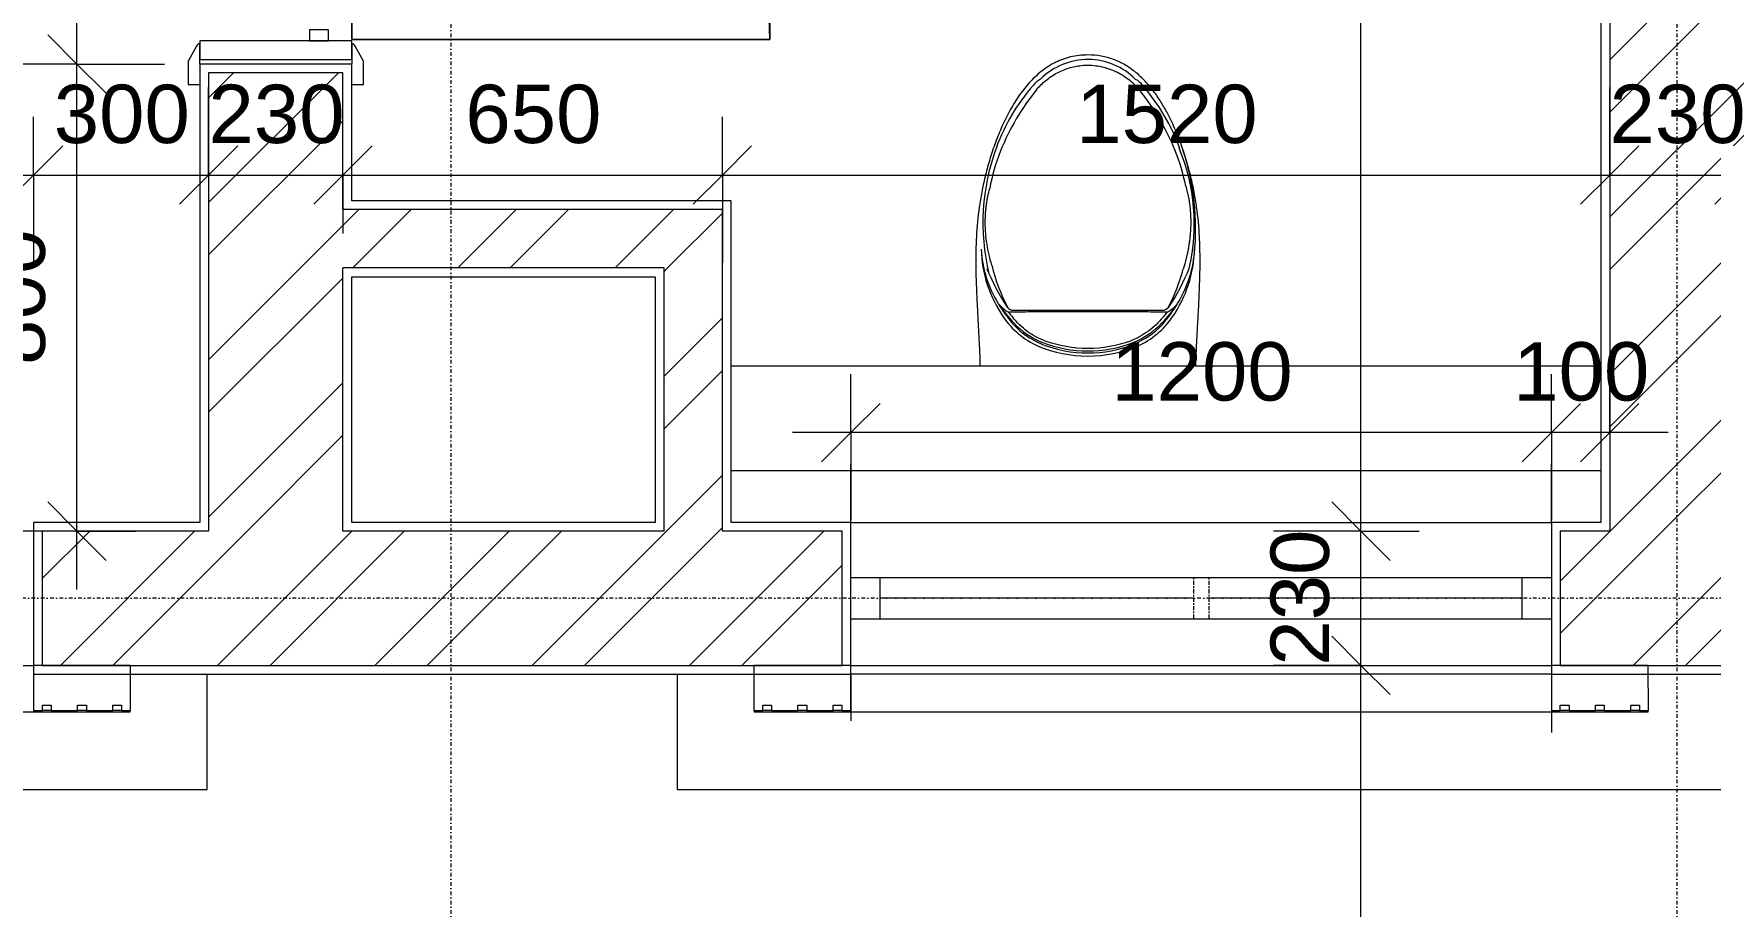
# Model space of a CAD drawing. Header units: millimetres. Extents: x -20313 to 11793, y -15775 to 12805.
# Drawn here: x -7186 to -4313, y -9319 to -7824 of the extents above; entities that cross this region are included whole.
import ezdxf

# ---------------------------------------------------------------- set-up
doc = ezdxf.new("R2010")
doc.units = ezdxf.units.MM
doc.linetypes.add('Centre', pattern=[14.4, 3, -2.2, 7, -2.2])
doc.linetypes.add('Dash dot', pattern=[15.875, 6.35, -4.7625, 0, -4.7625])
for name, color, linetype, lineweight in [('A-ANNO-DIMS', 211, 'Continuous', 9), ('A-ANNO-DIMS-100', 211, 'Continuous', 9), ('A-DOOR', 31, 'Continuous', 5), ('A-DOOR-FRAM', 31, 'Continuous', 5), ('A-GENM', 13, 'Continuous', 5), ('A-GLAZ', 151, 'Continuous', 5), ('A-WALL', 113, 'Continuous', 5), ('A-WALL-PATT', 111, 'Continuous', 18), ('I-WALL', 2, 'Continuous', 5), ('P-SANR-FIXT', 6, 'Continuous', 5), ('S-GRID', 1, 'Continuous', 9)]:
    doc.layers.add(name, color=color, linetype=linetype, lineweight=lineweight)
doc.styles.add('Arial_2', font='arial.ttf', dxfattribs={"height": 100})
doc.dimstyles.new('Arial_1_0', dxfattribs={"dimscale": 304.8, "dimtxt": 102.02594, "dimasz": 0.328084, "dimexe": 0.328084, "dimexo": 0.0625, "dimgap": 0.082021, "dimtad": 1, "dimdec": 0, "dimzin": 0, "dimdsep": 46, "dimtxsty": 'Arial_2', "dimblk1": 'OBLIQUE', "dimblk2": 'OBLIQUE', "dimsah": 1, "dimcen": 0.09, "dimdle": 0.328084, "dimazin": 0, "dimtfac": 1, "dimtdec": 4, "dimtix": 1, "dimtmove": 0, "dimatfit": 3, "dimfxl": 0.492126, "dimfxlon": 1, "dimtvp": 1, "dimtolj": 1, "dimtzin": 0, "dimarcsym": 2})
pattern_1 = [(45, (-8404.18, -5860.1), (-134.704, 134.704), []), (45, (-8314.37, -5860.1), (-134.704, 134.704), [])]

# ---------------------------------------------------------------- blocks, each defined once
blk = doc.blocks.new('Doors_IntSgl - 800x2100mm-927068-02_Pent floor')
at = {"layer": 'A-DOOR'}
for p, q in [((320, 846), (320, 130)), ((358, 846), (320, 846)), ((320, 130), (320, 846)), ((320, 846), (358, 846)), ((358, 130), (358, 846)), ((358, 846), (358, 130)), ((-395, 150), (-435, 150)), ((-435, 150), (-435, 130)), ((-369, 136), (-395, 150)), ((395, 150), (369, 136)), ((435, 150), (395, 150)), ((435, 130), (435, 150)), ((-400, 130), (-365, 130)), ((320, 130), (358, 130)), ((358, 130), (320, 130)), ((365, 130), (400, 130)), ((-435, -130), (-435, -150)), ((-365, -130), (-400, -130)), ((-395, -150), (-369, -136)), ((400, -130), (365, -130)), ((369, -136), (395, -150)), ((435, -150), (435, -130)), ((-435, -150), (-395, -150)), ((395, -150), (435, -150))]:
    blk.add_line(p, q, dxfattribs=at)
for centre, radius, start, end in [((358, 130), 716, 90, 180), ((-373, 129), 8.06, 7.125, 60.2551), ((-373, 129), 8.06, 7.125, 60.2551), ((373, 129), 8.06, 119.7449, 172.875), ((373, 129), 8.06, 119.7449, 172.875), ((-373, -129), 8.06, 299.7449, 352.875), ((373, -129), 8.06, 187.125, 240.2551)]:
    blk.add_arc(centre, radius, start, end, dxfattribs=at)
at = {"layer": 'A-DOOR-FRAM'}
for p, q in [((-360, 130), (-392, 130)), ((-392, 130), (-392, -130)), ((-360, -130), (-360, 130)), ((360, 130), (360, -130)), ((392, 130), (360, 130)), ((392, -130), (392, 130)), ((-341, 90), (-360, 90)), ((-360, 90), (-360, 58)), ((-341, 58), (-341, 90)), ((360, 90), (341, 90)), ((341, 90), (341, 58)), ((360, 58), (360, 90)), ((-360, 58), (-341, 58)), ((341, 58), (360, 58)), ((-392, -130), (-360, -130)), ((360, -130), (392, -130))]:
    blk.add_line(p, q, dxfattribs=at)
blk = doc.blocks.new('Casement - 2L - 900 toilet-899418-02_Pent floor')
at = {"layer": 'A-GLAZ'}
for p, q in [((-273.8, 130), (-273.8, 230)), ((926.2, 130), (926.2, 230)), ((-223.8, 35), (-273.8, 35)), ((876.2, 35), (-223.8, 35)), ((-223.8, -35), (-223.8, 35)), ((876.2, -35), (876.2, 35)), ((926.2, 35), (876.2, 35)), ((-223.8, 0), (-223.8, 15)), ((313.2, 0), (-223.8, 0)), ((876.2, 0), (339.2, 0)), ((-273.8, -35), (-223.8, -35)), ((-223.8, -35), (876.2, -35)), ((876.2, -35), (926.2, -35)), ((-273.8, -130), (-273.8, -210)), ((926.2, -130), (926.2, -230))]:
    blk.add_line(p, q, dxfattribs=at)
at = {"layer": 'A-GLAZ', "linetype": 'Centre'}
for p, q in [((313.2, 35), (313.2, -35)), ((339.2, 35), (339.2, -35))]:
    blk.add_line(p, q, dxfattribs=at)
blk = doc.blocks.new('hood 13 - hood 1-1210360-02_Pent floor')
at = {"layer": 'A-GENM'}
for p, q in [((-9372.4, 13568), (-9569.8, 13561.5)), ((-9569.8, 13561.5), (-9510.8, 11767.2)), ((-9433, 13433.4), (-9430, 13433.5)), ((-9433, 13433.4), (-9430, 13433.5)), ((-9382.7, 11903.9), (-9433, 13433.4)), ((-9382.7, 11903.9), (-9433, 13433.4)), ((-9429, 13404.2), (-9429.5, 13419.2)), ((-9427.1, 13343.9), (-9427.5, 13358.9)), ((-9425.1, 13283.6), (-9425.6, 13298.6)), ((-9347.6, 13270.9), (-9308.2, 12071.6)), ((-9384.2, 12038.9), (-9384.6, 12053.9)), ((-9382.2, 11978.6), (-9382.7, 11993.6)), ((-9380.2, 11918.3), (-9380.7, 11933.3)), ((-9379.7, 11904), (-9382.7, 11903.9)), ((-9379.7, 11904), (-9382.7, 11903.9)), ((-9510.8, 11767.2), (-9313.4, 11773.6))]:
    blk.add_line(p, q, dxfattribs=at)
at = {"layer": 'A-GENM', "lineweight": 9}
for p, q in [((-9353.1, 13436.9), (-9430, 13434.3)), ((-9430, 13434.3), (-9429.5, 13419.2)), ((-9429.5, 13419.2), (-9420.7, 13419.5)), ((-9420.7, 13419.5), (-9420.3, 13404.5)), ((-9347.6, 13270.9), (-9353.1, 13436.9)), ((-9420.3, 13404.5), (-9429, 13404.2)), ((-9429, 13404.2), (-9427.5, 13358.9)), ((-9427.5, 13358.9), (-9418.8, 13359.2)), ((-9418.8, 13359.2), (-9418.3, 13344.2)), ((-9418.3, 13344.2), (-9427.1, 13343.9)), ((-9427.1, 13343.9), (-9425.6, 13298.6)), ((-9425.6, 13298.6), (-9416.8, 13298.9)), ((-9416.3, 13283.9), (-9425.1, 13283.6)), ((-9425.1, 13283.6), (-9424.6, 13268.4)), ((-9416.8, 13298.9), (-9416.3, 13283.9)), ((-9424.6, 13268.4), (-9347.6, 13270.9)), ((-9308.2, 12071.6), (-9385.1, 12069.1)), ((-9385.1, 12069.1), (-9384.6, 12053.9)), ((-9302.8, 11905.6), (-9308.2, 12071.6)), ((-9384.6, 12053.9), (-9375.9, 12054.2)), ((-9375.4, 12039.2), (-9384.2, 12038.9)), ((-9384.2, 12038.9), (-9382.7, 11993.6)), ((-9375.9, 12054.2), (-9375.4, 12039.2)), ((-9382.7, 11993.6), (-9373.9, 11993.9)), ((-9373.4, 11978.9), (-9382.2, 11978.6)), ((-9382.2, 11978.6), (-9380.7, 11933.3)), ((-9373.9, 11993.9), (-9373.4, 11978.9)), ((-9380.7, 11933.3), (-9371.9, 11933.6)), ((-9371.9, 11933.6), (-9371.4, 11918.6)), ((-9371.4, 11918.6), (-9380.2, 11918.3)), ((-9380.2, 11918.3), (-9379.7, 11903.1)), ((-9379.7, 11903.1), (-9302.8, 11905.6))]:
    blk.add_line(p, q, dxfattribs=at)
blk = doc.blocks.new('hood 16 - hood 1-1211116-02_Pent floor')
at = {"layer": 'A-GENM'}
for p, q in [((-9124.3, 6022.1), (-9321.7, 6015.6)), ((-9321.7, 6015.6), (-9262.7, 4221.3)), ((-9184.9, 5887.6), (-9181.9, 5887.7)), ((-9184.9, 5887.6), (-9181.9, 5887.7)), ((-9134.7, 4358.1), (-9184.9, 5887.6)), ((-9134.7, 4358.1), (-9184.9, 5887.6)), ((-9181, 5858.3), (-9181.5, 5873.3)), ((-9179, 5798), (-9179.5, 5813)), ((-9177, 5737.7), (-9177.5, 5752.7)), ((-9099.6, 5725.1), (-9060.1, 4525.7)), ((-9136.1, 4493), (-9136.6, 4508)), ((-9134.1, 4432.7), (-9134.6, 4447.7)), ((-9132.1, 4372.4), (-9132.6, 4387.4)), ((-9131.6, 4358.2), (-9134.7, 4358.1)), ((-9131.6, 4358.2), (-9134.7, 4358.1)), ((-9262.7, 4221.3), (-9065.3, 4227.8))]:
    blk.add_line(p, q, dxfattribs=at)
at = {"layer": 'A-GENM', "lineweight": 9}
for p, q in [((-9105, 5891), (-9182, 5888.5)), ((-9099.6, 5725.1), (-9105, 5891)), ((-9182, 5888.5), (-9181.5, 5873.3)), ((-9181.5, 5873.3), (-9172.7, 5873.6)), ((-9172.7, 5873.6), (-9172.2, 5858.6)), ((-9172.2, 5858.6), (-9181, 5858.3)), ((-9181, 5858.3), (-9179.5, 5813)), ((-9179.5, 5813), (-9170.7, 5813.3)), ((-9170.7, 5813.3), (-9170.2, 5798.3)), ((-9170.2, 5798.3), (-9179, 5798)), ((-9179, 5798), (-9177.5, 5752.7)), ((-9177.5, 5752.7), (-9168.7, 5753)), ((-9168.7, 5753), (-9168.2, 5738)), ((-9168.2, 5738), (-9177, 5737.7)), ((-9177, 5737.7), (-9176.5, 5722.5)), ((-9176.5, 5722.5), (-9099.6, 5725.1)), ((-9060.1, 4525.7), (-9137.1, 4523.2)), ((-9137.1, 4523.2), (-9136.6, 4508)), ((-9054.7, 4359.8), (-9060.1, 4525.7)), ((-9136.6, 4508), (-9127.8, 4508.3)), ((-9127.3, 4493.3), (-9136.1, 4493)), ((-9136.1, 4493), (-9134.6, 4447.7)), ((-9127.8, 4508.3), (-9127.3, 4493.3)), ((-9134.6, 4447.7), (-9125.8, 4448)), ((-9125.3, 4433), (-9134.1, 4432.7)), ((-9134.1, 4432.7), (-9132.6, 4387.4)), ((-9125.8, 4448), (-9125.3, 4433)), ((-9132.6, 4387.4), (-9123.8, 4387.7)), ((-9123.3, 4372.7), (-9132.1, 4372.4)), ((-9132.1, 4372.4), (-9131.6, 4357.2)), ((-9123.8, 4387.7), (-9123.3, 4372.7)), ((-9131.6, 4357.2), (-9054.7, 4359.8))]:
    blk.add_line(p, q, dxfattribs=at)
blk = doc.blocks.new('Sanitary-Wall_Hung_Toilet-Tank_And_Carrier_System-Kohler-Veil-_K-6304_ - Vitreous_China-7-Black_Black-1186570-02_Pent floor')
at = {"layer": 'P-SANR-FIXT'}
for p, q in [((-4896.5, 5588.5), (-4896.5, 5850.6)), ((-4893.7, 5616.6), (-4893.7, 5822.3))]:
    blk.add_line(p, q, dxfattribs=at)
for centre, radius, start, end in [((-5044, 5563.4), 338.3, 76.9894, 112.5977), ((-5035.8, 5472.8), 431.3, 84.1915, 108.1397), ((-5006.6, 5686.8), 215.5, 55.5496, 88.4361), ((-4966.3, 5745.6), 144.2, 24.2295, 55.5496), ((-5040.3, 5719.5), 222.6, 337.452, 22.548), ((-4966.3, 5693.3), 144.2, 304.4504, 335.7705), ((-5006.6, 5752.1), 215.5, 271.5629, 304.4504)]:
    blk.add_arc(centre, radius, start, end, dxfattribs=at)
for centre, major_axis, ratio, start_param, end_param in [((-5009.2, 5582.9), (0, 319.6), 0.759317, 5.850757, 6.248194), ((-5106.2, 5265.2), (0, 655.8), 0.731354, 5.842054, 5.990347), ((-5058.2, 5558.9), (0, 338.2), 0.99982, 0.347092, 0.717884), ((-5017.6, 5503.8), (401.3, 39.9), 0.978973, 1.864138, 2.161064), ((-5042.5, 5557.3), (-332.4, 61.1), 0.994209, 5.090248, 5.283655), ((-5056.7, 5617.9), (302.3, 27.9), 0.908033, 0.947116, 1.185611), ((-5012.4, 5682.4), (0, 218.7), 0.978148, 5.560712, 5.770828), ((-5018.4, 5694), (0, 211.9), 0.978148, 5.514965, 5.710981), ((-5258.9, 5047.9), (0, 996.8), 0.62932, 5.669892, 5.685936), ((-4918.2, 5866.1), (-24.8, 14.1), 0.351974, 3.517186, 3.972202), ((-4925.8, 5817.9), (0, 52.2), 0.731354, 5.438809, 5.591236), ((-4931.1, 5831.2), (36.4, 16.7), 0.946321, 0.135423, 0.287399), ((-4899.6, 5850.4), (2.87, 1.37), 0.943618, 5.869433, 6.550601), ((-5102.1, 5793.6), (77.8, 270.4), 0.71725, 5.020351, 5.144967), ((-4952.4, 5783.4), (89.9, 28.9), 0.975793, 0.452739, 0.589525), ((-4972.9, 5739.6), (0, 146.8), 0.978148, 5.112817, 5.526701), ((-4967.8, 5741.6), (0, 144.3), 0.978148, 5.121588, 5.526789), ((-5256, 5781), (0, 41), 0.99982, 0.646246, 1.053827), ((-5210.6, 5719.5), (0, 115), 0.99982, 0.781356, 2.354103), ((-5016.5, 5719.1), (0, 203.5), 0.910765, 4.714098, 5.08359), ((-5035.2, 5719.5), (0, 213.4), 0.978148, 4.33958, 5.083343), ((-5028.2, 5719.5), (0, 209.8), 0.978148, 4.323765, 5.101018), ((-5018, 5719.8), (-1.6, 203.5), 0.918137, 4.333747, 4.70346), ((-5256.3, 5658.4), (0, 41), 0.99982, 2.080129, 2.495232), ((-5018.2, 5934.8), (-400.7, 36), 0.979504, 0.969818, 1.274201), ((-4967.1, 5695.2), (0, 139.8), 0.978148, 3.8863, 4.319683), ((-4967.8, 5697.4), (0, 144.3), 0.978148, 3.897984, 4.303194), ((-5058.2, 5880), (0, 338.2), 0.99982, 2.422176, 2.788482), ((-5137.8, 5632.8), (-115.6, 256.9), 0.839384, 4.168179, 4.292234), ((-5056.8, 5822), (-302.1, 30.5), 0.909601, 1.941202, 2.204973), ((-5106.3, 6174), (0, 655.8), 0.731354, 3.434498, 3.582767), ((-5012.4, 5756.6), (0, 218.7), 0.978148, 3.653943, 3.86406), ((-5018.4, 5745), (0, 211.9), 0.978148, 3.713803, 3.90909), ((-5259, 6391.1), (0, 996.9), 0.62932, 3.738885, 3.754928), ((-4925.8, 5621.2), (0, 52.2), 0.731354, 3.833683, 3.986288), ((-4916.8, 5570.6), (23.4, 16.2), 0.295232, 5.423564, 5.879956), ((-4898.5, 5588.7), (0, 2.74), 0.731354, 3.794972, 4.647912), ((-4952.4, 5655.2), (-91.1, 24.3), 0.974307, 2.502501, 2.639221), ((-5046, 5913.2), (0, 373.5), 0.99982, 2.788482, 3.377367), ((-5043.1, 5882.7), (296.8, 160.9), 0.99741, 3.833939, 4.033936), ((-5009.2, 5856.1), (0, 319.6), 0.759317, 3.176534, 3.573994)]:
    blk.add_ellipse(centre, major_axis=major_axis, ratio=ratio, start_param=start_param, end_param=end_param, dxfattribs=at)
for points, knots in [([(-4801, 5904.5), (-4804.5, 5904.5), (-4810.8, 5904.7), (-4821.7, 5905.1), (-4833.7, 5905.6), (-4850.9, 5906.5), (-4873.9, 5907.8), (-4894.4, 5908.9), (-4911, 5909.7), (-4927.8, 5910.4), (-4948.4, 5911.2), (-4973.1, 5911.7), (-4997.6, 5911.6), (-5030.6, 5910.5), (-5063.9, 5907.4), (-5098.3, 5901.8), (-5124.7, 5896.1), (-5147.3, 5889.9), (-5165.9, 5884.1), (-5180, 5879.3), (-5194.2, 5873.9), (-5208.3, 5868), (-5222.2, 5861.6), (-5234.8, 5855.2), (-5245.8, 5849), (-5255.6, 5843.1), (-5264.9, 5836.8), (-5273.9, 5830.1), (-5282.5, 5823.1), (-5290.5, 5815.7), (-5298, 5808), (-5305, 5799.8), (-5311.2, 5791.3), (-5316, 5783.8), (-5319.3, 5777.7), (-5322.4, 5771.4), (-5325.9, 5763.2), (-5329.2, 5753), (-5332.3, 5738.8), (-5333.3, 5727.4), (-5333.4, 5719.6)], [0, 0, 0, 0, 0.041667, 0.0625, 0.083333, 0.125, 0.166667, 0.208333, 0.229167, 0.25, 0.291667, 0.333333, 0.375, 0.416667, 0.5, 0.541667, 0.583333, 0.625, 0.645833, 0.666667, 0.6875, 0.708333, 0.729167, 0.75, 0.765625, 0.78125, 0.796875, 0.8125, 0.828125, 0.84375, 0.859375, 0.875, 0.890625, 0.90625, 0.914062, 0.921875, 0.9375, 0.953125, 0.96875, 1, 1, 1, 1]), ([(-5108.6, 5887.1), (-5102.2, 5888.9), (-5092.5, 5891.3), (-5078.7, 5893.6), (-5068.2, 5894.8), (-5057.6, 5895.5), (-5047, 5895.7), (-5036.5, 5895.5), (-5026.9, 5894.8), (-5018.3, 5894), (-5010.6, 5892.9), (-5003.1, 5891.7), (-4995.6, 5890.3), (-4988.2, 5888.7), (-4978.5, 5886.3), (-4971.3, 5884.3), (-4966.6, 5882.8)], [0, 0, 0, 0, 0.142857, 0.214286, 0.285714, 0.357143, 0.428571, 0.5, 0.571429, 0.625, 0.678571, 0.732143, 0.785714, 0.839286, 0.892857, 1, 1, 1, 1]), ([(-5273.9, 5631.4), (-5279.6, 5636.2), (-5290.2, 5646.9), (-5302.8, 5665.5), (-5311.6, 5686.3), (-5316.5, 5710.3), (-5315.7, 5736.8), (-5307.8, 5764.1), (-5293.6, 5788.5), (-5280.6, 5802.1), (-5273.4, 5808)], [0, 0, 0, 0, 0.111111, 0.222222, 0.333333, 0.444444, 0.583333, 0.722222, 0.861111, 1, 1, 1, 1]), ([(-5333.4, 5719.6), (-5333.3, 5709.1), (-5331.6, 5694.2), (-5326.7, 5678.2), (-5323.1, 5669.4), (-5319.2, 5660.9), (-5313.3, 5650.7), (-5305, 5639.2), (-5295.6, 5628.5), (-5285.2, 5618.4), (-5273.9, 5609), (-5257.9, 5597.3), (-5236.1, 5584.2), (-5213, 5573.1), (-5194.2, 5565.2), (-5180, 5559.9), (-5165.9, 5555), (-5147.3, 5549.2), (-5124.7, 5543.1), (-5098.3, 5537.4), (-5063.9, 5531.7), (-5022.2, 5527.9), (-4981.3, 5527.2), (-4948.4, 5527.9), (-4927.8, 5528.7), (-4911, 5529.5), (-4894.4, 5530.3), (-4873.9, 5531.4), (-4850.9, 5532.6), (-4833.7, 5533.5), (-4821.7, 5534.1), (-4810.8, 5534.5), (-4804.5, 5534.6), (-4801, 5534.6)], [0, 0, 0, 0, 0.041667, 0.0625, 0.072917, 0.083333, 0.104167, 0.125, 0.145833, 0.166667, 0.1875, 0.208333, 0.25, 0.291667, 0.3125, 0.333333, 0.354167, 0.375, 0.416667, 0.458333, 0.5, 0.583333, 0.666667, 0.708333, 0.75, 0.770833, 0.791667, 0.833333, 0.875, 0.916667, 0.9375, 0.958333, 1, 1, 1, 1]), ([(-4973.3, 5554.8), (-4979.1, 5553.1), (-4990.9, 5550), (-5009.2, 5546.5), (-5024.9, 5544.6), (-5037.8, 5543.8), (-5046.7, 5543.7), (-5054.8, 5543.8), (-5062.2, 5544.2), (-5069.4, 5544.8), (-5076.7, 5545.6), (-5083.9, 5546.7), (-5093.2, 5548.5), (-5099.9, 5550.1), (-5104.4, 5551.3)], [0, 0, 0, 0, 0.142857, 0.285714, 0.428571, 0.5, 0.571429, 0.625, 0.678571, 0.732143, 0.785714, 0.839286, 0.892857, 1, 1, 1, 1])]:
    blk.add_open_spline(points, degree=3, knots=knots, dxfattribs=at)
for points in [[(-4883.9, 5847.8), (-4879.5, 5844.2), (-4871.1, 5836.5), (-4860, 5823.3), (-4850.8, 5808.8), (-4845.9, 5798.4), (-4843.8, 5793)], [(-4843.8, 5646), (-4845.8, 5640.5), (-4850.4, 5630), (-4859.6, 5615.4), (-4870.8, 5602.3), (-4879.3, 5594.7), (-4883.9, 5591.2)]]:
    blk.add_open_spline(points, degree=3, dxfattribs=at)
blk = doc.blocks.new('DIMBLOCK23-02_Pent floor')
at = {"layer": 'A-ANNO-DIMS-100', "transparency": 16777216}
for p, q in [((-8386, -8066.5), (-8386, -7966.5)), ((-7186, -8066.5), (-7186, -7966.5)), ((-8386, -8066.5), (-8336, -8016.5)), ((-7186, -8066.5), (-7136, -8016.5)), ((-8486, -8066.5), (-7186, -8066.5)), ((-8386, -8066.5), (-8436, -8116.5)), ((-8386, -8066.5), (-8386, -8216.5)), ((-7186, -8066.5), (-7236, -8116.5)), ((-7186, -8066.5), (-7186, -8216.5))]:
    blk.add_line(p, q, dxfattribs=at)
at = {"layer": 'A-ANNO-DIMS-100', "color": 0, "transparency": 16777216, "insert": (-7939.8, -7911.7), "char_height": 100, "width": 369.177, "attachment_point": 1, "line_spacing_factor": 0.941778, "style": 'Arial_2'}
blk.add_mtext('1200', dxfattribs=at)
blk = doc.blocks.new('_Oblique')
at = {"color": 0, "linetype": 'ByBlock', "lineweight": -2}
blk.add_line((-0.5, -0.5), (0.5, 0.5), dxfattribs=at)
blk = doc.blocks.new('DIMBLOCK24-02_Pent floor')
at = {"layer": 'A-ANNO-DIMS-100', "transparency": 16777216}
for p, q in [((-6886, -8066.5), (-6886, -7916.5)), ((-7186, -8066.5), (-7186, -7966.5)), ((-7186, -8066.5), (-7136, -8016.5)), ((-6886, -8066.5), (-6836, -8016.5)), ((-7186, -8066.5), (-7236, -8116.5)), ((-7186, -8066.5), (-6886, -8066.5)), ((-7186, -8066.5), (-7186, -8216.5)), ((-6886, -8066.5), (-6936, -8116.5)), ((-6886, -8066.5), (-6886, -8166.5))]:
    blk.add_line(p, q, dxfattribs=at)
at = {"layer": 'A-ANNO-DIMS-100', "color": 0, "transparency": 16777216, "insert": (-7151.3, -7911.7), "char_height": 100, "width": 276.883, "attachment_point": 1, "line_spacing_factor": 0.941778, "style": 'Arial_2'}
blk.add_mtext('300', dxfattribs=at)
blk = doc.blocks.new('DIMBLOCK25-02_Pent floor')
at = {"layer": 'A-ANNO-DIMS-100', "transparency": 16777216}
for p, q in [((-6886, -8066.5), (-6886, -7916.5)), ((-6656, -8066.5), (-6656, -7916.5)), ((-6886, -8066.5), (-6836, -8016.5)), ((-6656, -8066.5), (-6606, -8016.5)), ((-6886, -8066.5), (-6936, -8116.5)), ((-6886, -8066.5), (-6656, -8066.5)), ((-6886, -8066.5), (-6886, -8166.5)), ((-6656, -8066.5), (-6706, -8116.5)), ((-6656, -8066.5), (-6656, -8166.5))]:
    blk.add_line(p, q, dxfattribs=at)
at = {"layer": 'A-ANNO-DIMS-100', "color": 0, "transparency": 16777216, "insert": (-6886.3, -7911.7), "char_height": 100, "width": 276.883, "attachment_point": 1, "line_spacing_factor": 0.941778, "style": 'Arial_2'}
blk.add_mtext('230', dxfattribs=at)
blk = doc.blocks.new('DIMBLOCK26-02_Pent floor')
at = {"layer": 'A-ANNO-DIMS-100', "transparency": 16777216}
for p, q in [((-6656, -8066.5), (-6656, -7916.5)), ((-6006, -8066.5), (-6006, -7966.5)), ((-6656, -8066.5), (-6606, -8016.5)), ((-6006, -8066.5), (-5956, -8016.5)), ((-6656, -8066.5), (-6706, -8116.5)), ((-6656, -8066.5), (-6006, -8066.5)), ((-6656, -8066.5), (-6656, -8166.5)), ((-6006, -8066.5), (-6056, -8116.5)), ((-6006, -8066.5), (-6006, -8216.5))]:
    blk.add_line(p, q, dxfattribs=at)
at = {"layer": 'A-ANNO-DIMS-100', "color": 0, "transparency": 16777216, "insert": (-6446.3, -7911.7), "char_height": 100, "width": 276.883, "attachment_point": 1, "line_spacing_factor": 0.941778, "style": 'Arial_2'}
blk.add_mtext('650', dxfattribs=at)
blk = doc.blocks.new('DIMBLOCK27-02_Pent floor')
at = {"layer": 'A-ANNO-DIMS-100', "transparency": 16777216}
for p, q in [((-4486, -8066.5), (-4486, -7916.5)), ((-6006, -8066.5), (-6006, -7966.5)), ((-6006, -8066.5), (-5956, -8016.5)), ((-4486, -8066.5), (-4436, -8016.5)), ((-6006, -8066.5), (-6056, -8116.5)), ((-6006, -8066.5), (-4486, -8066.5)), ((-6006, -8066.5), (-6006, -8216.5)), ((-4486, -8066.5), (-4536, -8116.5)), ((-4486, -8066.5), (-4486, -8166.5))]:
    blk.add_line(p, q, dxfattribs=at)
at = {"layer": 'A-ANNO-DIMS-100', "color": 0, "transparency": 16777216, "insert": (-5399.8, -7911.7), "char_height": 100, "width": 369.177, "attachment_point": 1, "line_spacing_factor": 0.941778, "style": 'Arial_2'}
blk.add_mtext('1520', dxfattribs=at)
blk = doc.blocks.new('DIMBLOCK28-02_Pent floor')
at = {"layer": 'A-ANNO-DIMS-100', "transparency": 16777216}
for p, q in [((-4486, -8066.5), (-4486, -7916.5)), ((-4256, -8066.5), (-4256, -7916.5)), ((-4486, -8066.5), (-4436, -8016.5)), ((-4256, -8066.5), (-4206, -8016.5)), ((-4486, -8066.5), (-4536, -8116.5)), ((-4486, -8066.5), (-4256, -8066.5)), ((-4486, -8066.5), (-4486, -8166.5)), ((-4256, -8066.5), (-4306, -8116.5)), ((-4256, -8066.5), (-4256, -8166.5))]:
    blk.add_line(p, q, dxfattribs=at)
at = {"layer": 'A-ANNO-DIMS-100', "color": 0, "transparency": 16777216, "insert": (-4486.3, -7911.7), "char_height": 100, "width": 276.883, "attachment_point": 1, "line_spacing_factor": 0.941778, "style": 'Arial_2'}
blk.add_mtext('230', dxfattribs=at)
blk = doc.blocks.new('DIMBLOCK45-02_Pent floor')
at = {"layer": 'A-ANNO-DIMS-100', "transparency": 16777216}
for p, q in [((-7111.6, -7876.5), (-7161.6, -7826.5)), ((-7111.6, -7876.5), (-7211.6, -7876.5)), ((-7111.6, -8776.5), (-7111.6, -7876.5)), ((-7111.6, -7876.5), (-7061.6, -7926.5)), ((-7111.6, -7876.5), (-6961.6, -7876.5)), ((-7111.6, -8676.5), (-7161.6, -8626.5)), ((-7111.6, -8676.5), (-7261.6, -8676.5)), ((-7111.6, -8676.5), (-7061.6, -8726.5)), ((-7111.6, -8676.5), (-7011.6, -8676.5))]:
    blk.add_line(p, q, dxfattribs=at)
at = {"layer": 'A-ANNO-DIMS-100', "color": 0, "transparency": 16777216, "insert": (-7266.4, -8391.9), "char_height": 100, "width": 276.883, "attachment_point": 1, "rotation": 90, "line_spacing_factor": 0.941778, "style": 'Arial_2'}
blk.add_mtext('800', dxfattribs=at)
blk = doc.blocks.new('DIMBLOCK46-02_Pent floor')
at = {"layer": 'A-ANNO-DIMS-100', "transparency": 16777216}
for p, q in [((-7111.6, -7876.5), (-7111.6, -6976.5)), ((-7111.6, -7076.5), (-7161.6, -7026.5)), ((-7111.6, -7076.5), (-7211.6, -7076.5)), ((-7111.6, -7076.5), (-7061.6, -7126.5)), ((-7111.6, -7076.5), (-6961.6, -7076.5)), ((-7111.6, -7876.5), (-7161.6, -7826.5)), ((-7111.6, -7876.5), (-7211.6, -7876.5)), ((-7111.6, -7876.5), (-7061.6, -7926.5)), ((-7111.6, -7876.5), (-6961.6, -7876.5))]:
    blk.add_line(p, q, dxfattribs=at)
at = {"layer": 'A-ANNO-DIMS-100', "color": 0, "transparency": 16777216, "insert": (-7266.4, -7591.9), "char_height": 100, "width": 276.883, "attachment_point": 1, "rotation": 90, "line_spacing_factor": 0.941778, "style": 'Arial_2'}
blk.add_mtext('800', dxfattribs=at)
blk = doc.blocks.new('DIMBLOCK60-02_Pent floor')
at = {"layer": 'A-ANNO-DIMS-100', "transparency": 16777216}
for p, q in [((-4912.2, -8906.5), (-4962.2, -8856.5)), ((-4912.2, -8906.5), (-5062.2, -8906.5)), ((-4912.2, -13606.5), (-4912.2, -8906.5)), ((-4912.2, -8906.5), (-4862.2, -8956.5)), ((-4912.2, -8906.5), (-4812.2, -8906.5)), ((-4912.2, -13506.5), (-4962.2, -13456.5)), ((-4912.2, -13506.5), (-5062.2, -13506.5)), ((-4912.2, -13506.5), (-4862.2, -13556.5)), ((-4912.2, -13506.5), (-4812.2, -13506.5))]:
    blk.add_line(p, q, dxfattribs=at)
at = {"layer": 'A-ANNO-DIMS-100', "color": 0, "transparency": 16777216, "insert": (-5067, -11360.4), "char_height": 100, "width": 369.177, "attachment_point": 1, "rotation": 90, "line_spacing_factor": 0.941778, "style": 'Arial_2'}
blk.add_mtext('4600', dxfattribs=at)
blk = doc.blocks.new('DIMBLOCK61-02_Pent floor')
at = {"layer": 'A-ANNO-DIMS-100', "transparency": 16777216}
for p, q in [((-4912.2, -8676.5), (-4962.2, -8626.5)), ((-4912.2, -8676.5), (-5062.2, -8676.5)), ((-4912.2, -8906.5), (-4912.2, -8676.5)), ((-4912.2, -8676.5), (-4862.2, -8726.5)), ((-4912.2, -8676.5), (-4812.2, -8676.5)), ((-4912.2, -8906.5), (-4962.2, -8856.5)), ((-4912.2, -8906.5), (-5062.2, -8906.5)), ((-4912.2, -8906.5), (-4862.2, -8956.5)), ((-4912.2, -8906.5), (-4812.2, -8906.5))]:
    blk.add_line(p, q, dxfattribs=at)
at = {"layer": 'A-ANNO-DIMS-100', "color": 0, "transparency": 16777216, "insert": (-5067, -8906.9), "char_height": 100, "width": 276.883, "attachment_point": 1, "rotation": 90, "line_spacing_factor": 0.941778, "style": 'Arial_2'}
blk.add_mtext('230', dxfattribs=at)
blk = doc.blocks.new('DIMBLOCK62-02_Pent floor')
at = {"layer": 'A-ANNO-DIMS-100', "transparency": 16777216}
for p, q in [((-4912.2, -5876.5), (-4962.2, -5826.5)), ((-4912.2, -5876.5), (-5062.2, -5876.5)), ((-4912.2, -8676.5), (-4912.2, -5876.5)), ((-4912.2, -5876.5), (-4862.2, -5926.5)), ((-4912.2, -5876.5), (-4812.2, -5876.5)), ((-4912.2, -8676.5), (-4962.2, -8626.5)), ((-4912.2, -8676.5), (-5062.2, -8676.5)), ((-4912.2, -8676.5), (-4862.2, -8726.5)), ((-4912.2, -8676.5), (-4812.2, -8676.5))]:
    blk.add_line(p, q, dxfattribs=at)
at = {"layer": 'A-ANNO-DIMS-100', "color": 0, "transparency": 16777216, "insert": (-5067, -7430.4), "char_height": 100, "width": 369.177, "attachment_point": 1, "rotation": 90, "line_spacing_factor": 0.941778, "style": 'Arial_2'}
blk.add_mtext('2800', dxfattribs=at)
blk = doc.blocks.new('DIMBLOCK86-02_Pent floor')
at = {"layer": 'A-ANNO-DIMS-100', "transparency": 16777216}
for p, q in [((-4586, -8507.7), (-4586, -8407.7)), ((-4486, -8507.7), (-4486, -8407.7)), ((-4586, -8507.7), (-4536, -8457.7)), ((-4486, -8507.7), (-4436, -8457.7)), ((-4586, -8507.7), (-4636, -8557.7)), ((-4386, -8507.7), (-4586, -8507.7)), ((-4586, -8507.7), (-4586, -8657.7)), ((-4486, -8507.7), (-4536, -8557.7)), ((-4486, -8507.7), (-4486, -8657.7))]:
    blk.add_line(p, q, dxfattribs=at)
at = {"layer": 'A-ANNO-DIMS-100', "color": 0, "transparency": 16777216, "insert": (-4651.3, -8352.8), "char_height": 100, "width": 276.883, "attachment_point": 1, "line_spacing_factor": 0.941778, "style": 'Arial_2'}
blk.add_mtext('100', dxfattribs=at)
blk = doc.blocks.new('DIMBLOCK87-02_Pent floor')
at = {"layer": 'A-ANNO-DIMS-100', "transparency": 16777216}
for p, q in [((-5786, -8507.7), (-5786, -8407.7)), ((-4586, -8507.7), (-4586, -8407.7)), ((-5786, -8507.7), (-5736, -8457.7)), ((-4586, -8507.7), (-4536, -8457.7)), ((-4586, -8507.7), (-5886, -8507.7)), ((-5786, -8507.7), (-5836, -8557.7)), ((-5786, -8507.7), (-5786, -8657.7)), ((-4586, -8507.7), (-4636, -8557.7)), ((-4586, -8507.7), (-4586, -8657.7))]:
    blk.add_line(p, q, dxfattribs=at)
at = {"layer": 'A-ANNO-DIMS-100', "color": 0, "transparency": 16777216, "insert": (-5339.8, -8352.8), "char_height": 100, "width": 369.177, "attachment_point": 1, "line_spacing_factor": 0.941778, "style": 'Arial_2'}
blk.add_mtext('1200', dxfattribs=at)

msp = doc.modelspace()

# ---------------------------------------------------------------- hatches: boundary and pattern name
at = {"layer": 'A-WALL-PATT', "lineweight": 5}
h = msp.add_hatch(dxfattribs=at)
h.set_pattern_fill('FP_1', color=256, style=0, pattern_type=2)
h.set_pattern_definition(pattern_1)
h.paths.add_polyline_path([(-4256, -8676.5), (-4256, -2541.5), (-4486, -2541.5), (-4486, -8676.5), (-4441.4, -8676.5)])
h = msp.add_hatch(dxfattribs=at)
h.set_pattern_fill('FP_1', color=256, style=0, pattern_type=2)
h.set_pattern_definition(pattern_1)
h.paths.add_polyline_path([(-6656, -8676.5), (-6656, -7891.5), (-6886, -7891.5), (-6886, -8676.5)])
h.paths.add_polyline_path([(-6656, -7061.5), (-6656, -5571.5), (-6886, -5571.5), (-6886, -7061.5), (-6771, -7061.5)])
h.paths.add_polyline_path([(-6771, -4541.5), (-6656, -4541.5), (-6656, -3906.5), (-6886, -3906.5), (-6886, -4541.5)])
h = msp.add_hatch(dxfattribs=at)
h.set_pattern_fill('FP_1', color=256, style=0, pattern_type=2)
h.set_pattern_definition(pattern_1)
h.paths.add_polyline_path([(-6656, -8225.7), (-6006, -8225.7), (-6006, -8125.7), (-6656, -8125.7)])
h = msp.add_hatch(dxfattribs=at)
h.set_pattern_fill('FP_1', color=256, style=0, pattern_type=2)
h.set_pattern_definition(pattern_1)
h.paths.add_polyline_path([(-6106, -8676.5), (-6006, -8676.5), (-6006, -8225.7), (-6106, -8225.7), (-6106, -8661.5)])
h = msp.add_hatch(dxfattribs=at)
h.set_pattern_fill('FP_1', color=256, style=0, pattern_type=2)
h.set_pattern_definition(pattern_1)
h.paths.add_polyline_path([(-12341, -8906.5), (-11871, -8906.5), (-11871, -8676.5), (-12356, -8676.5), (-12356, -8906.5)])
h.paths.add_polyline_path([(-8471.4, -8906.5), (-8401, -8906.5), (-8401, -8676.5), (-10641, -8676.5), (-10641, -8906.5), (-8683.5, -8906.5)])
h.paths.add_polyline_path([(-4547.5, -8906.5), (-4256, -8906.5), (-4256, -8676.5), (-4571, -8676.5), (-4571, -8906.5)])
h.paths.add_polyline_path([(-7171, -8906.5), (-5801, -8906.5), (-5801, -8676.5), (-7171, -8676.5), (-7171, -8815.8)])

# ---------------------------------------------------------------- linework, layer by layer
at = {"layer": 'A-WALL', "lineweight": 18}
for p, q in [((-4486, -5876.5), (-4486, -8676.5)), ((-6886, -7891.5), (-6886, -8676.5)), ((-6656, -7891.5), (-6886, -7891.5)), ((-6656, -8125.7), (-6656, -7891.5)), ((-6006, -8125.7), (-6656, -8125.7)), ((-6006, -8676.5), (-6006, -8125.7)), ((-6656, -8676.5), (-6656, -8225.7)), ((-6106, -8225.7), (-6656, -8225.7)), ((-6106, -8676.5), (-6106, -8225.7)), ((-6886, -8676.5), (-7171, -8676.5)), ((-7171, -8676.5), (-7171, -8906.5)), ((-6106, -8676.5), (-6656, -8676.5)), ((-5801, -8676.5), (-6006, -8676.5)), ((-5801, -8906.5), (-5801, -8676.5)), ((-4571, -8676.5), (-4571, -8906.5)), ((-4486, -8676.5), (-4571, -8676.5)), ((-7171, -8906.5), (-5801, -8906.5)), ((-4571, -8906.5), (-4256, -8906.5))]:
    msp.add_line(p, q, dxfattribs=at)
at = {"layer": 'A-WALL'}
for p, q in [((-5991, -8393.2), (-4501, -8393.2)), ((-4501, -8573.2), (-5991, -8573.2))]:
    msp.add_line(p, q, dxfattribs=at)
at = {"layer": 'I-WALL', "lineweight": 18}
for p, q in [((-4501, -6826.5), (-4501, -8661.5)), ((-6901, -7876.5), (-6901, -8661.5)), ((-6641, -7876.5), (-6901, -7876.5)), ((-6641, -8110.7), (-6641, -7876.5)), ((-5991, -8110.7), (-6641, -8110.7)), ((-5991, -8661.5), (-5991, -8110.7)), ((-6641, -8661.5), (-6641, -8240.7)), ((-6641, -8240.7), (-6121, -8240.7)), ((-6121, -8240.7), (-6121, -8661.5)), ((-6901, -8661.5), (-7186, -8661.5)), ((-7186, -8661.5), (-7186, -8921.5)), ((-6121, -8661.5), (-6641, -8661.5)), ((-5786, -8661.5), (-5991, -8661.5)), ((-5786, -8921.5), (-5786, -8661.5)), ((-4501, -8661.5), (-4586, -8661.5)), ((-4586, -8661.5), (-4586, -8921.5)), ((-7186, -8921.5), (-5786, -8921.5)), ((-4586, -8921.5), (-4241, -8921.5))]:
    msp.add_line(p, q, dxfattribs=at)
at = {"layer": 'I-WALL'}
for p, q in [((-5786, -8661.5), (-4586, -8661.5)), ((-4586, -8921.5), (-5786, -8921.5))]:
    msp.add_line(p, q, dxfattribs=at)
at = {"layer": 'S-GRID', "linetype": 'Dash dot', "lineweight": 18}
for p, q in [((-6471, 8502.5), (-6471, -11866.6)), ((-4371, 8502.5), (-4371, -11866.6)), ((8600, -8791.5), (-16174.4, -8791.5))]:
    msp.add_line(p, q, dxfattribs=at)

# ---------------------------------------------------------------- block references
at = {"layer": 'A-DOOR', "rotation": 270.0000000000001}
msp.add_blockref('Doors_IntSgl - 800x2100mm-927068-02_Pent floor', (-6771, -7476.5), dxfattribs=at)
at = {"layer": 'A-GENM'}
for name, p, rotation in [('hood 13 - hood 1-1210360-02_Pent floor', (5184.9, 0), 88.11700695989694), ('hood 16 - hood 1-1211116-02_Pent floor', (235, 0), 88.11700695989701)]:
    msp.add_blockref(name, p, dxfattribs=dict(at, rotation=rotation))
at = {"layer": 'A-GLAZ'}
msp.add_blockref('Casement - 2L - 900 toilet-899418-02_Pent floor', (-5512.1, -8791.5), dxfattribs=at)
at = {"layer": 'P-SANR-FIXT', "rotation": 269.9999999999999}
msp.add_blockref('Sanitary-Wall_Hung_Toilet-Tank_And_Carrier_System-Kohler-Veil-_K-6304_ - Vitreous_China-7-Black_Black-1186570-02_Pent floor', (-11099.4, -13194.2), dxfattribs=at)

# ---------------------------------------------------------------- dimensions: what is measured, and where the dimension line sits
at = {"layer": 'A-ANNO-DIMS'}
for base, p1, p2, angle, override, picture, middle in [((-4912.2, -5876.5), (-5062.2, -8676.5), (-5062.2, -5876.5), 90, {"dimpost": '<>', "dimfxl": 2800}, 'DIMBLOCK62-02_Pent floor', (-4988.2, -7276.5)), ((-7111.6, -7076.5), (-6961.6, -7876.5), (-6961.6, -7076.5), 90, {"dimpost": '<>', "dimfxl": 800}, 'DIMBLOCK46-02_Pent floor', (-7187.6, -7476.5)), ((-7111.6, -7876.5), (-7261.6, -8676.5), (-6961.6, -7876.5), 90, {"dimpost": '<>', "dimfxl": 854.400375}, 'DIMBLOCK45-02_Pent floor', (-7187.6, -8276.5)), ((-7186, -8066.5), (-8386, -8216.5), (-7186, -8216.5), 0, {"dimpost": '<>', "dimfxl": 1200}, 'DIMBLOCK23-02_Pent floor', (-7786, -7990.5)), ((-4486, -8066.5), (-6006, -8216.5), (-4486, -7916.5), 0, {"dimpost": '<>', "dimfxl": 1549.322433}, 'DIMBLOCK27-02_Pent floor', (-5246, -7990.5)), ((-5786, -8507.7), (-4586, -8657.7), (-5786, -8657.7), 0, {"dimpost": '<>', "dimfxl": 1200}, 'DIMBLOCK87-02_Pent floor', (-5186, -8431.6)), ((-4912.2, -8676.5), (-5062.2, -8906.5), (-5062.2, -8676.5), 90, {"dimpost": '<>', "dimfxl": 230}, 'DIMBLOCK61-02_Pent floor', (-4988.3, -8791.5)), ((-4912.2, -8906.5), (-5062.2, -13506.5), (-5062.2, -8906.5), 90, {"dimpost": '<>', "dimfxl": 4600}, 'DIMBLOCK60-02_Pent floor', (-4988.2, -11206.5))]:
    dim = msp.add_linear_dim(base=base, p1=p1, p2=p2, angle=angle, dimstyle='Arial_1_0', override=override, dxfattribs=at)
    dim.commit()
    dim.dimension.update_dxf_attribs({"geometry": picture, "text_midpoint": middle})
for base, p1, p2, override, picture, middle in [((-6886, -8066.5), (-7186, -8216.5), (-6886, -7916.5), {"dimpost": '<>', "dimfxl": 424.264069}, 'DIMBLOCK24-02_Pent floor', (-7036, -7990.5)), ((-6656, -8066.5), (-6886, -7916.5), (-6656, -7916.5), {"dimpost": '<>', "dimfxl": 230}, 'DIMBLOCK25-02_Pent floor', (-6771, -7990.5)), ((-6006, -8066.5), (-6656, -7916.5), (-6006, -8216.5), {"dimpost": '<>', "dimfxl": 715.891053}, 'DIMBLOCK26-02_Pent floor', (-6331, -7990.5)), ((-4256, -8066.5), (-4486, -7916.5), (-4256, -7916.5), {"dimpost": '<>', "dimfxl": 230}, 'DIMBLOCK28-02_Pent floor', (-4371, -7990.5)), ((-4586, -8507.7), (-4486, -8657.7), (-4586, -8657.7), {"dimpost": '<>', "dimfxl": 100}, 'DIMBLOCK86-02_Pent floor', (-4536, -8431.6))]:
    dim = msp.add_linear_dim(base=base, p1=p1, p2=p2, dimstyle='Arial_1_0', override=override, dxfattribs=at)
    dim.commit()
    dim.dimension.update_dxf_attribs({"geometry": picture, "text_midpoint": middle})

doc.saveas('drawing.dxf')
